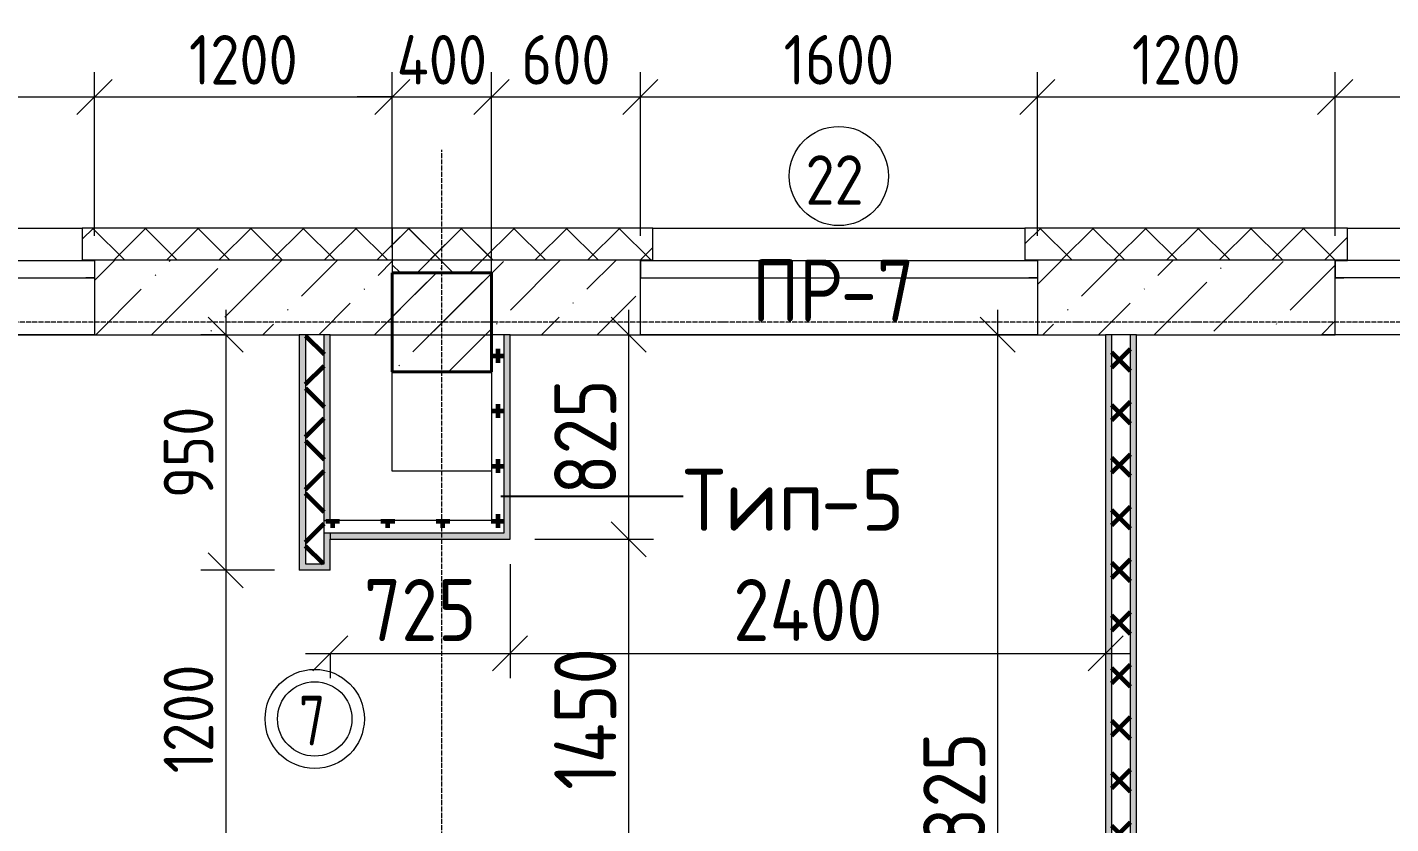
# Model space of a CAD drawing. Header units: millimetres. Extents: x -60946 to 138510, y -262288 to 24501.
# Drawn here: x -10862 to -5367, y -176846 to -173633 of the extents above; entities that cross this region are included whole.
import ezdxf

# ---------------------------------------------------------------- set-up
doc = ezdxf.new("R2010")
doc.units = ezdxf.units.MM
doc.linetypes.add('ADSK_Линия сетки', pattern=[25, 20, -2.5, 0, -2.5])
for name, color, linetype, lineweight in [('2)Тип-2', 3, 'Continuous', 60), ('2)Тип-5', 1, 'Continuous', 60), ('_ Окна', 7, 'Continuous', 18), ('Марки', 7, 'Continuous', 20), ('Марки дверей', 7, 'Continuous', 20), ('Марки окон', 7, 'Continuous', 20), ('Несущие колонны', 7, 'Continuous', 18), ('Окна', 7, 'Continuous', 9), ('Оси', 7, 'Continuous', 9), ('Перекрытие', 7, 'Continuous', 18), ('Размеры', 7, 'Continuous', 9), ('Стены внутренние', 7, 'Continuous', 18), ('Стены наружные', 7, 'Continuous', 18), ('Стены штриховка', 7, 'Continuous', 9)]:
    doc.layers.add(name, color=color, linetype=linetype, lineweight=lineweight)
doc.styles.add('GOST Common_2', font='', dxfattribs={"width": 0.9, "height": 250})
doc.styles.add('GOST Common_3', font='', dxfattribs={"width": 0.9, "height": 200})
doc.styles.add('GOST Common_4', font='', dxfattribs={"height": 250})
doc.styles.add('GOST Common_B', font='', dxfattribs={"width": 0.8, "height": 200})
doc.styles.get('GOST Common_2').set_extended_font_data('GOST Common')
doc.styles.get('GOST Common_3').set_extended_font_data('GOST Common')
doc.styles.get('GOST Common_4').set_extended_font_data('GOST Common')
doc.styles.get('GOST Common_B').set_extended_font_data('GOST Common', bold=True)
doc.dimstyles.new('ADSK_Основной_2_0_1', dxfattribs={"dimscale": 304.8, "dimtxt": 201.142999, "dimasz": 0.463911, "dimexe": 0.328084, "dimexo": 0.328084, "dimgap": 0.164042, "dimtad": 1, "dimdec": 3, "dimrnd": 0.001, "dimdsep": 46, "dimtxsty": 'GOST Common_3', "dimblk1": 'OBLIQUE', "dimblk2": 'OBLIQUE', "dimsah": 1, "dimcen": 0.09, "dimdle": 0.328084, "dimazin": 2, "dimtfac": 1, "dimtdec": 4, "dimtix": 1, "dimtmove": 1, "dimatfit": 3, "dimfxl": 1, "dimtvp": 1, "dimtolj": 1, "dimtzin": 0, "dimlwd": 20, "dimlwe": 20, "dimarcsym": 2})
doc.dimstyles.new('ADSK_Основной_2_0_2', dxfattribs={"dimscale": 304.8, "dimtxt": 201.142999, "dimasz": 0.463911, "dimexe": 0.328084, "dimexo": 0.328084, "dimgap": 0.164042, "dimtad": 1, "dimdec": 3, "dimrnd": 0.001, "dimdsep": 46, "dimtxsty": 'GOST Common_3', "dimblk1": 'OBLIQUE', "dimblk2": 'OBLIQUE', "dimsah": 1, "dimcen": 0.09, "dimdle": 0.328084, "dimazin": 2, "dimtfac": 1, "dimtdec": 4, "dimtix": 1, "dimtmove": 0, "dimatfit": 3, "dimfxl": 1, "dimtvp": 1, "dimtolj": 1, "dimtzin": 0, "dimlwd": 20, "dimlwe": 20, "dimarcsym": 2})
doc.dimstyles.new('ADSK_Основной_2_0_3', dxfattribs={"dimscale": 304.8, "dimtxt": 201.142999, "dimasz": 0.463911, "dimexe": 0.328084, "dimexo": 0.328084, "dimgap": 0.164042, "dimtad": 1, "dimdec": 3, "dimrnd": 0.001, "dimdsep": 46, "dimtxsty": 'GOST Common_2', "dimblk1": 'OBLIQUE', "dimblk2": 'OBLIQUE', "dimsah": 1, "dimcen": 0.09, "dimdle": 0.328084, "dimazin": 2, "dimtfac": 1, "dimtdec": 4, "dimtix": 1, "dimtmove": 0, "dimatfit": 3, "dimfxl": 1, "dimtvp": 1, "dimtolj": 1, "dimtzin": 0, "dimlwd": 20, "dimlwe": 20, "dimarcsym": 2})
pattern_1 = [(45, (9.36, -198628.46), (-106.066, 106.066), []), (135, (9.36, -198628.46), (-106.066, -106.066), [])]
pattern_2 = [(0, (9.36, -198628.46), (111.125, 111.125), [55.562, -166.688]), (90, (37.14, -198656.24), (-111.125, 111.125), [55.562, -166.688])]

# ---------------------------------------------------------------- blocks, each defined once
blk = doc.blocks.new('ADSK_КолоннаЖБ_Прямоугольная - 400x400 мм-1807142-Кладочный план 4-го этажа')
at = {"layer": 'Несущие колонны', "lineweight": 40}
for p, q in [((-200, 200), (200, 200)), ((-200, -200), (-200, 200)), ((200, 200), (200, -200)), ((200, -200), (-200, -200))]:
    blk.add_line(p, q, dxfattribs=at)
blk = doc.blocks.new('ОКНО L03 _2СТ_RS - ОК-5_1600х2000h-3556615-Кладочный план 4-го этажа')
at = {"layer": '_ Окна'}
for p, q in [((-838.1, 149), (761.9, 149)), ((-838.1, 149), (-838.1, 79)), ((-838.1, 149), (-833.1, 149)), ((-818.1, 149), (-38.1, 149)), ((-38.1, 149), (741.9, 149)), ((761.9, 149), (756.9, 149)), ((761.9, 149), (761.9, 79)), ((-838.1, 79), (761.9, 79)), ((-838.1, 79), (-803.1, 79)), ((-818.1, 79), (-38.1, 79)), ((-38.1, 79), (741.9, 79)), ((761.9, 79), (726.9, 79))]:
    blk.add_line(p, q, dxfattribs=at)
at = {"layer": 'Окна'}
blk.add_line((-888.1, -150), (811.9, -150), dxfattribs=at)
blk = doc.blocks.new('ОКНО L03 _2СТ_RS - ОК-5_1600х2000h-3556607-Кладочный план 4-го этажа')
at = {"layer": '_ Окна'}
for p, q in [((-838.1, -79), (761.9, -79)), ((-838.1, -149), (-838.1, -79)), ((-838.1, -79), (-803.1, -79)), ((-818.1, -79), (-38.1, -79)), ((-38.1, -79), (741.9, -79)), ((761.9, -79), (726.9, -79)), ((761.9, -149), (761.9, -79)), ((-838.1, -149), (761.9, -149)), ((-838.1, -149), (-833.1, -149)), ((-818.1, -149), (-38.1, -149)), ((-38.1, -149), (741.9, -149)), ((761.9, -149), (756.9, -149))]:
    blk.add_line(p, q, dxfattribs=at)
at = {"layer": 'Окна'}
blk.add_line((-888.1, 150), (811.9, 150), dxfattribs=at)
blk = doc.blocks.new('_Oblique')
at = {"color": 0, "linetype": 'ByBlock', "lineweight": -2}
blk.add_line((-0.5, -0.5), (0.5, 0.5), dxfattribs=at)
blk = doc.blocks.new('*D5879')
at = {"layer": 'Defpoints', "color": 0, "transparency": 16777216}
for p in [(-10590.6, -173914.7), (-12190.6, -174574.5), (-10590.6, -174574.5)]:
    blk.add_point(p, dxfattribs=at)
at = {"layer": 'Размеры', "color": 0, "lineweight": 20, "transparency": 16777216}
for p, q in [((-12190.6, -174474.5), (-12190.6, -173814.7)), ((-10590.6, -174474.5), (-10590.6, -173814.7)), ((-12290.6, -173914.7), (-10490.6, -173914.7))]:
    blk.add_line(p, q, dxfattribs=at)
at = {"layer": 'Размеры', "color": 0, "lineweight": 20, "transparency": 16777216, "xscale": 141.4, "yscale": 141.4, "zscale": 141.4, "rotation": 180}
blk.add_blockref('_Oblique', (-12190.6, -173914.7), dxfattribs=at)
at = {"layer": 'Размеры', "color": 0, "lineweight": 20, "transparency": 16777216, "xscale": 141.4, "yscale": 141.4, "zscale": 141.4}
blk.add_blockref('_Oblique', (-10590.6, -173914.7), dxfattribs=at)
at = {"layer": 'Размеры', "color": 0, "lineweight": 9, "transparency": 16777216, "insert": (-11390.6, -173764.7), "char_height": 200, "width": 560.473, "attachment_point": 5, "style": 'GOST Common_3'}
blk.add_mtext('\\A1;1600', dxfattribs=at)
blk = doc.blocks.new('*D5880')
at = {"layer": 'Defpoints', "color": 0, "transparency": 16777216}
for p in [(-9390.6, -173914.7), (-10590.6, -174574.5), (-9390.6, -174623.5)]:
    blk.add_point(p, dxfattribs=at)
at = {"layer": 'Размеры', "color": 0, "lineweight": 20, "transparency": 16777216}
for p, q in [((-10590.6, -174474.5), (-10590.6, -173814.7)), ((-9390.6, -174523.5), (-9390.6, -173814.7)), ((-10690.6, -173914.7), (-9290.6, -173914.7))]:
    blk.add_line(p, q, dxfattribs=at)
at = {"layer": 'Размеры', "color": 0, "lineweight": 20, "transparency": 16777216, "xscale": 141.4, "yscale": 141.4, "zscale": 141.4, "rotation": 180}
blk.add_blockref('_Oblique', (-10590.6, -173914.7), dxfattribs=at)
at = {"layer": 'Размеры', "color": 0, "lineweight": 20, "transparency": 16777216, "xscale": 141.4, "yscale": 141.4, "zscale": 141.4}
blk.add_blockref('_Oblique', (-9390.6, -173914.7), dxfattribs=at)
at = {"layer": 'Размеры', "color": 0, "lineweight": 9, "transparency": 16777216, "insert": (-9990.6, -173764.7), "char_height": 200, "width": 560.473, "attachment_point": 5, "style": 'GOST Common_3'}
blk.add_mtext('\\A1;1200', dxfattribs=at)
blk = doc.blocks.new('*D5881')
at = {"layer": 'Defpoints', "color": 0, "transparency": 16777216}
for p in [(-8990.6, -173914.7), (-9390.6, -174623.5), (-8990.6, -174623.5)]:
    blk.add_point(p, dxfattribs=at)
at = {"layer": 'Размеры', "color": 0, "lineweight": 20, "transparency": 16777216}
for p, q in [((-9390.6, -174523.5), (-9390.6, -173814.7)), ((-8990.6, -174523.5), (-8990.6, -173814.7)), ((-9390.6, -173914.7), (-9532, -173914.7)), ((-9390.6, -173914.7), (-8990.6, -173914.7)), ((-8990.6, -173914.7), (-8849.2, -173914.7))]:
    blk.add_line(p, q, dxfattribs=at)
at = {"layer": 'Размеры', "color": 0, "lineweight": 20, "transparency": 16777216, "xscale": 141.4, "yscale": 141.4, "zscale": 141.4}
blk.add_blockref('_Oblique', (-9390.6, -173914.7), dxfattribs=at)
at = {"layer": 'Размеры', "color": 0, "lineweight": 20, "transparency": 16777216, "xscale": 141.4, "yscale": 141.4, "zscale": 141.4, "rotation": 180}
blk.add_blockref('_Oblique', (-8990.6, -173914.7), dxfattribs=at)
at = {"layer": 'Размеры', "color": 0, "lineweight": 9, "transparency": 16777216, "insert": (-9190.6, -173764.7), "char_height": 200, "width": 474.561, "attachment_point": 5, "style": 'GOST Common_3'}
blk.add_mtext('\\A1;400', dxfattribs=at)
blk = doc.blocks.new('*D5882')
at = {"layer": 'Defpoints', "color": 0, "transparency": 16777216}
for p in [(-8390.6, -173914.7), (-8990.6, -174623.5), (-8390.6, -174574.5)]:
    blk.add_point(p, dxfattribs=at)
at = {"layer": 'Размеры', "color": 0, "lineweight": 20, "transparency": 16777216}
for p, q in [((-8990.6, -174523.5), (-8990.6, -173814.7)), ((-8390.6, -174474.5), (-8390.6, -173814.7)), ((-9090.6, -173914.7), (-8290.6, -173914.7))]:
    blk.add_line(p, q, dxfattribs=at)
at = {"layer": 'Размеры', "color": 0, "lineweight": 20, "transparency": 16777216, "xscale": 141.4, "yscale": 141.4, "zscale": 141.4, "rotation": 180}
blk.add_blockref('_Oblique', (-8990.6, -173914.7), dxfattribs=at)
at = {"layer": 'Размеры', "color": 0, "lineweight": 20, "transparency": 16777216, "xscale": 141.4, "yscale": 141.4, "zscale": 141.4}
blk.add_blockref('_Oblique', (-8390.6, -173914.7), dxfattribs=at)
at = {"layer": 'Размеры', "color": 0, "lineweight": 9, "transparency": 16777216, "insert": (-8690.6, -173764.7), "char_height": 200, "width": 454.106, "attachment_point": 5, "style": 'GOST Common_3'}
blk.add_mtext('\\A1;600', dxfattribs=at)
blk = doc.blocks.new('*D5883')
at = {"layer": 'Defpoints', "color": 0, "transparency": 16777216}
for p in [(-6790.6, -173914.7), (-8390.6, -174574.5), (-6790.6, -174574.5)]:
    blk.add_point(p, dxfattribs=at)
at = {"layer": 'Размеры', "color": 0, "lineweight": 20, "transparency": 16777216}
for p, q in [((-8390.6, -174474.5), (-8390.6, -173814.7)), ((-6790.6, -174474.5), (-6790.6, -173814.7)), ((-8490.6, -173914.7), (-6690.6, -173914.7))]:
    blk.add_line(p, q, dxfattribs=at)
at = {"layer": 'Размеры', "color": 0, "lineweight": 20, "transparency": 16777216, "xscale": 141.4, "yscale": 141.4, "zscale": 141.4, "rotation": 180}
blk.add_blockref('_Oblique', (-8390.6, -173914.7), dxfattribs=at)
at = {"layer": 'Размеры', "color": 0, "lineweight": 20, "transparency": 16777216, "xscale": 141.4, "yscale": 141.4, "zscale": 141.4}
blk.add_blockref('_Oblique', (-6790.6, -173914.7), dxfattribs=at)
at = {"layer": 'Размеры', "color": 0, "lineweight": 9, "transparency": 16777216, "insert": (-7590.6, -173764.7), "char_height": 200, "width": 560.473, "attachment_point": 5, "style": 'GOST Common_3'}
blk.add_mtext('\\A1;1600', dxfattribs=at)
blk = doc.blocks.new('*D5884')
at = {"layer": 'Defpoints', "color": 0, "transparency": 16777216}
for p in [(-5590.6, -173914.7), (-6790.6, -174574.5), (-5590.6, -174574.5)]:
    blk.add_point(p, dxfattribs=at)
at = {"layer": 'Размеры', "color": 0, "lineweight": 20, "transparency": 16777216}
for p, q in [((-6790.6, -174474.5), (-6790.6, -173814.7)), ((-5590.6, -174474.5), (-5590.6, -173814.7)), ((-6890.6, -173914.7), (-5490.6, -173914.7))]:
    blk.add_line(p, q, dxfattribs=at)
at = {"layer": 'Размеры', "color": 0, "lineweight": 20, "transparency": 16777216, "xscale": 141.4, "yscale": 141.4, "zscale": 141.4, "rotation": 180}
blk.add_blockref('_Oblique', (-6790.6, -173914.7), dxfattribs=at)
at = {"layer": 'Размеры', "color": 0, "lineweight": 20, "transparency": 16777216, "xscale": 141.4, "yscale": 141.4, "zscale": 141.4}
blk.add_blockref('_Oblique', (-5590.6, -173914.7), dxfattribs=at)
at = {"layer": 'Размеры', "color": 0, "lineweight": 9, "transparency": 16777216, "insert": (-6190.6, -173764.7), "char_height": 200, "width": 560.473, "attachment_point": 5, "style": 'GOST Common_3'}
blk.add_mtext('\\A1;1200', dxfattribs=at)
blk = doc.blocks.new('*D5885')
at = {"layer": 'Defpoints', "color": 0, "transparency": 16777216}
for p in [(-3990.6, -173914.7), (-5590.6, -174574.5), (-3990.6, -174574.5)]:
    blk.add_point(p, dxfattribs=at)
at = {"layer": 'Размеры', "color": 0, "lineweight": 20, "transparency": 16777216}
for p, q in [((-5590.6, -174474.5), (-5590.6, -173814.7)), ((-3990.6, -174474.5), (-3990.6, -173814.7)), ((-5690.6, -173914.7), (-3890.6, -173914.7))]:
    blk.add_line(p, q, dxfattribs=at)
at = {"layer": 'Размеры', "color": 0, "lineweight": 20, "transparency": 16777216, "xscale": 141.4, "yscale": 141.4, "zscale": 141.4, "rotation": 180}
blk.add_blockref('_Oblique', (-5590.6, -173914.7), dxfattribs=at)
at = {"layer": 'Размеры', "color": 0, "lineweight": 20, "transparency": 16777216, "xscale": 141.4, "yscale": 141.4, "zscale": 141.4}
blk.add_blockref('_Oblique', (-3990.6, -173914.7), dxfattribs=at)
at = {"layer": 'Размеры', "color": 0, "lineweight": 9, "transparency": 16777216, "insert": (-4790.6, -173764.7), "char_height": 200, "width": 560.473, "attachment_point": 5, "style": 'GOST Common_3'}
blk.add_mtext('\\A1;1600', dxfattribs=at)
blk = doc.blocks.new('*D6175')
at = {"layer": 'Defpoints', "color": 0, "transparency": 16777216}
for p in [(-9962, -174873.5), (-10061.9, -175823.5), (-9765.6, -175823.5)]:
    blk.add_point(p, dxfattribs=at)
at = {"layer": 'Размеры', "color": 0, "lineweight": 20, "transparency": 16777216}
for p, q in [((-10061.9, -174773.5), (-10061.9, -175923.5)), ((-10062, -174873.5), (-10161.9, -174873.5)), ((-9865.6, -175823.5), (-10161.9, -175823.5))]:
    blk.add_line(p, q, dxfattribs=at)
at = {"layer": 'Размеры', "color": 0, "lineweight": 20, "transparency": 16777216, "xscale": 141.4, "yscale": 141.4, "zscale": 141.4}
for p, rotation in [((-10061.9, -174873.5), 90), ((-10061.9, -175823.5), 270)]:
    blk.add_blockref('_Oblique', p, dxfattribs=dict(at, rotation=rotation))
at = {"layer": 'Размеры', "color": 0, "lineweight": 9, "transparency": 16777216, "insert": (-10211.9, -175348.5), "char_height": 200, "width": 454.106, "attachment_point": 5, "rotation": 90, "style": 'GOST Common_3'}
blk.add_mtext('\\A1;950', dxfattribs=at)
blk = doc.blocks.new('*D6176')
at = {"layer": 'Defpoints', "color": 0, "transparency": 16777216}
for p in [(-9765.6, -175823.5), (-10061.9, -177023.5), (-9765.6, -177023.5)]:
    blk.add_point(p, dxfattribs=at)
at = {"layer": 'Размеры', "color": 0, "lineweight": 20, "transparency": 16777216}
for p, q in [((-10061.9, -175723.5), (-10061.9, -177123.5)), ((-9865.6, -175823.5), (-10161.9, -175823.5)), ((-9865.6, -177023.5), (-10161.9, -177023.5))]:
    blk.add_line(p, q, dxfattribs=at)
at = {"layer": 'Размеры', "color": 0, "lineweight": 20, "transparency": 16777216, "xscale": 141.4, "yscale": 141.4, "zscale": 141.4}
for p, rotation in [((-10061.9, -175823.5), 90), ((-10061.9, -177023.5), 270)]:
    blk.add_blockref('_Oblique', p, dxfattribs=dict(at, rotation=rotation))
at = {"layer": 'Размеры', "color": 0, "lineweight": 9, "transparency": 16777216, "insert": (-10211.9, -176423.5), "char_height": 200, "width": 560.473, "attachment_point": 5, "rotation": 90, "style": 'GOST Common_3'}
blk.add_mtext('\\A1;1200', dxfattribs=at)
blk = doc.blocks.new('*D6419')
at = {"layer": 'Defpoints', "color": 0, "transparency": 16777216}
for p in [(-8915.6, -175698.5), (-9640.6, -176059.1), (-8915.6, -176159.1)]:
    blk.add_point(p, dxfattribs=at)
at = {"layer": 'Размеры', "color": 0, "lineweight": 20, "transparency": 16777216}
for p, q in [((-8915.6, -175798.5), (-8915.6, -176259.1)), ((-9740.6, -176159.1), (-8815.6, -176159.1)), ((-9640.6, -176159.1), (-9640.6, -176259.1))]:
    blk.add_line(p, q, dxfattribs=at)
at = {"layer": 'Размеры', "color": 0, "lineweight": 20, "transparency": 16777216, "xscale": 141.4, "yscale": 141.4, "zscale": 141.4, "rotation": 180}
blk.add_blockref('_Oblique', (-9640.6, -176159.1), dxfattribs=at)
at = {"layer": 'Размеры', "color": 0, "lineweight": 20, "transparency": 16777216, "xscale": 141.4, "yscale": 141.4, "zscale": 141.4}
blk.add_blockref('_Oblique', (-8915.6, -176159.1), dxfattribs=at)
at = {"layer": 'Размеры', "color": 0, "lineweight": 9, "transparency": 16777216, "insert": (-9278.1, -175984.1), "char_height": 250, "width": 454.106, "attachment_point": 5, "style": 'GOST Common_2'}
blk.add_mtext('\\A1;725', dxfattribs=at)
blk = doc.blocks.new('*D6420')
at = {"layer": 'Defpoints', "color": 0, "transparency": 16777216}
for p in [(-8915.6, -175698.5), (-6515.6, -176059.1), (-6515.6, -176159.1)]:
    blk.add_point(p, dxfattribs=at)
at = {"layer": 'Размеры', "color": 0, "lineweight": 20, "transparency": 16777216}
for p, q in [((-8915.6, -175798.5), (-8915.6, -176259.1)), ((-9015.6, -176159.1), (-6415.6, -176159.1)), ((-6515.6, -176159.1), (-6515.6, -176259.1))]:
    blk.add_line(p, q, dxfattribs=at)
at = {"layer": 'Размеры', "color": 0, "lineweight": 20, "transparency": 16777216, "xscale": 141.4, "yscale": 141.4, "zscale": 141.4, "rotation": 180}
blk.add_blockref('_Oblique', (-8915.6, -176159.1), dxfattribs=at)
at = {"layer": 'Размеры', "color": 0, "lineweight": 20, "transparency": 16777216, "xscale": 141.4, "yscale": 141.4, "zscale": 141.4}
blk.add_blockref('_Oblique', (-6515.6, -176159.1), dxfattribs=at)
at = {"layer": 'Размеры', "color": 0, "lineweight": 9, "transparency": 16777216, "insert": (-7715.6, -175984.1), "char_height": 250, "width": 625.93, "attachment_point": 5, "style": 'GOST Common_2'}
blk.add_mtext('\\A1;2400', dxfattribs=at)
blk = doc.blocks.new('*D6422')
at = {"layer": 'Defpoints', "color": 0, "transparency": 16777216}
for p in [(-8915.6, -175698.5), (-8437.8, -175698.5), (-8915.6, -177148.5)]:
    blk.add_point(p, dxfattribs=at)
at = {"layer": 'Размеры', "color": 0, "lineweight": 20, "transparency": 16777216}
for p, q in [((-8437.8, -177248.5), (-8437.8, -175598.5)), ((-8815.6, -175698.5), (-8337.8, -175698.5)), ((-8815.6, -177148.5), (-8337.8, -177148.5))]:
    blk.add_line(p, q, dxfattribs=at)
at = {"layer": 'Размеры', "color": 0, "lineweight": 20, "transparency": 16777216, "xscale": 141.4, "yscale": 141.4, "zscale": 141.4}
for p, rotation in [((-8437.8, -175698.5), 90), ((-8437.8, -177148.5), 270)]:
    blk.add_blockref('_Oblique', p, dxfattribs=dict(at, rotation=rotation))
at = {"layer": 'Размеры', "color": 0, "lineweight": 9, "transparency": 16777216, "insert": (-8612.8, -176423.5), "char_height": 250, "width": 580.928, "attachment_point": 5, "rotation": 90, "style": 'GOST Common_2'}
blk.add_mtext('\\A1;1450', dxfattribs=at)
blk = doc.blocks.new('*D6423')
at = {"layer": 'Defpoints', "color": 0, "transparency": 16777216}
for p in [(-8537.7, -174873.5), (-8437.8, -174873.5), (-8915.6, -175698.5)]:
    blk.add_point(p, dxfattribs=at)
at = {"layer": 'Размеры', "color": 0, "lineweight": 20, "transparency": 16777216}
for p, q in [((-8437.8, -175798.5), (-8437.8, -174773.5)), ((-8437.7, -174873.5), (-8337.8, -174873.5)), ((-8815.6, -175698.5), (-8337.8, -175698.5))]:
    blk.add_line(p, q, dxfattribs=at)
at = {"layer": 'Размеры', "color": 0, "lineweight": 20, "transparency": 16777216, "xscale": 141.4, "yscale": 141.4, "zscale": 141.4}
for p, rotation in [((-8437.8, -174873.5), 90), ((-8437.8, -175698.5), 270)]:
    blk.add_blockref('_Oblique', p, dxfattribs=dict(at, rotation=rotation))
at = {"layer": 'Размеры', "color": 0, "lineweight": 9, "transparency": 16777216, "insert": (-8612.8, -175286), "char_height": 250, "width": 454.106, "attachment_point": 5, "rotation": 90, "style": 'GOST Common_2'}
blk.add_mtext('\\A1;825', dxfattribs=at)
blk = doc.blocks.new('*D6426')
at = {"layer": 'Defpoints', "color": 0, "transparency": 16777216}
for p in [(-7050.5, -174873.5), (-6950.5, -174873.5), (-6515.6, -178698.5)]:
    blk.add_point(p, dxfattribs=at)
at = {"layer": 'Размеры', "color": 0, "lineweight": 20, "transparency": 16777216}
for p, q in [((-6950.5, -178798.5), (-6950.5, -174773.5)), ((-6950.5, -174873.5), (-6850.5, -174873.5)), ((-6615.6, -178698.5), (-7050.5, -178698.5))]:
    blk.add_line(p, q, dxfattribs=at)
at = {"layer": 'Размеры', "color": 0, "lineweight": 20, "transparency": 16777216, "xscale": 141.4, "yscale": 141.4, "zscale": 141.4}
for p, rotation in [((-6950.5, -174873.5), 90), ((-6950.5, -178698.5), 270)]:
    blk.add_blockref('_Oblique', p, dxfattribs=dict(at, rotation=rotation))
at = {"layer": 'Размеры', "color": 0, "lineweight": 9, "transparency": 16777216, "insert": (-7125.5, -176786), "char_height": 250, "width": 605.475, "attachment_point": 5, "rotation": 90, "style": 'GOST Common_2'}
blk.add_mtext('\\A1;3825', dxfattribs=at)
blk = doc.blocks.new('М_двери1 - Марка экземпляра 2-3719212-Кладочный план 4-го этажа')
at = {"layer": 'Марки дверей'}
for radius in [2, 1.5]:
    blk.add_circle((0, 0), radius, dxfattribs=at)
blk = doc.blocks.new('М_окна1 - Маркировка типоразмера-1510237-Кладочный план 4-го этажа')
at = {"layer": 'Марки окон'}
blk.add_circle((0, 0), 2, dxfattribs=at)

msp = doc.modelspace()

# ---------------------------------------------------------------- hatches: boundary and pattern name
at = {"layer": '2)Тип-2'}
h = msp.add_hatch(color=256, dxfattribs=at)
h.paths.add_polyline_path([(-9740.6385, -195798.4914), (-9740.6385, -194748.4914), (-9765.6385, -194748.4914), (-9765.6385, -195798.4914)])
h.paths.add_polyline_path([(-9765.6385, -193648.4914), (-9740.6385, -193648.4914), (-9740.6385, -191623.4914), (-9765.6385, -191623.4914), (-9765.6385, -192270.5967)])
h.paths.add_polyline_path([(-9740.6385, -190523.4914), (-9740.6385, -187868.4914), (-9765.6385, -187868.4914), (-9765.6385, -190523.4914)])
h.paths.add_polyline_path([(-9740.6385, -186718.4914), (-9740.6385, -186563.4914), (-9765.6385, -186563.4914), (-9765.6385, -186718.4914)])
h.paths.add_polyline_path([(-9740.6385, -186013.4914), (-9740.6385, -185873.4914), (-9765.6385, -185873.4914), (-9765.6385, -186013.4914)])
h.paths.add_polyline_path([(-9740.6385, -185223.4914), (-9740.6385, -184728.4914), (-9765.6385, -184728.4914), (-9765.6385, -185223.4914)])
h.paths.add_polyline_path([(-9740.6385, -184068.4914), (-9740.6385, -182073.4914), (-9765.6385, -182073.4914), (-9765.6385, -184068.4914)])
h.paths.add_polyline_path([(-9765.6385, -180923.4914), (-9740.6385, -180923.4914), (-9740.6385, -177048.4914), (-9765.6385, -177048.4914), (-9765.6385, -179571.0407)])
h.paths.add_polyline_path([(-9765.6385, -175798.4914), (-9740.6385, -175798.4914), (-9740.6385, -174873.4914), (-9765.6385, -174873.4914), (-9765.6385, -175337.8553)])
h = msp.add_hatch(color=256, dxfattribs=at)
h.paths.add_polyline_path([(-9640.6385, -195698.4914), (-9640.6385, -195073.4914), (-9665.6385, -195073.4914), (-9665.6385, -195698.4914)])
h.paths.add_polyline_path([(-9665.6385, -195023.4914), (-9640.6385, -195023.4914), (-9640.6385, -194723.4914), (-9765.6385, -194723.4914), (-9765.6385, -194748.4914), (-9665.6385, -194748.4914)])
h.paths.add_polyline_path([(-9640.6385, -193673.4914), (-9640.6385, -192448.4914), (-9665.6385, -192448.4914), (-9665.6385, -193648.4914), (-9765.6385, -193648.4914), (-9765.6385, -193673.4914)])
h.paths.add_polyline_path([(-9665.6385, -192373.4914), (-9640.6385, -192373.4914), (-9640.6385, -191598.4914), (-9765.6385, -191598.4914), (-9765.6385, -191623.4914), (-9665.6385, -191623.4914), (-9665.6385, -192270.5967)])
h.paths.add_polyline_path([(-9765.6385, -190548.4914), (-9640.6385, -190548.4914), (-9640.6385, -189473.4914), (-9665.6385, -189473.4914), (-9665.6385, -190523.4914), (-9765.6385, -190523.4914)])
h.paths.add_polyline_path([(-9665.6385, -189423.4914), (-9640.6385, -189423.4914), (-9640.6385, -189123.4914), (-9665.6385, -189123.4914)])
h.paths.add_polyline_path([(-9640.6385, -189048.4914), (-9640.6385, -188018.4914), (-9665.6385, -188018.4914), (-9665.6385, -189048.4914)])
h.paths.add_polyline_path([(-9665.6385, -187968.4914), (-9640.6385, -187968.4914), (-9640.6385, -187843.4914), (-9765.6385, -187843.4914), (-9765.6385, -187868.4914), (-9665.6385, -187868.4914)])
h.paths.add_polyline_path([(-9640.6385, -186743.4914), (-9640.6385, -186618.4914), (-9665.6385, -186618.4914), (-9665.6385, -186718.4914), (-9765.6385, -186718.4914), (-9765.6385, -186743.4914)])
h.paths.add_polyline_path([(-9665.6385, -186568.4914), (-9640.6385, -186568.4914), (-9640.6385, -186538.4914), (-9765.6385, -186538.4914), (-9765.6385, -186563.4914), (-9665.6385, -186563.4914)])
h.paths.add_polyline_path([(-9765.6385, -186038.4914), (-9640.6385, -186038.4914), (-9640.6385, -185963.4914), (-9665.6385, -185963.4914), (-9665.6385, -186013.4914), (-9765.6385, -186013.4914)])
h.paths.add_polyline_path([(-9640.6385, -185913.4914), (-9640.6385, -185848.4914), (-9765.6385, -185848.4914), (-9765.6385, -185873.4914), (-9665.6385, -185873.4914), (-9665.6385, -185913.4914)])
h.paths.add_polyline_path([(-9640.6385, -185248.4914), (-9640.6385, -185173.4914), (-9665.6385, -185173.4914), (-9665.6385, -185223.4914), (-9765.6385, -185223.4914), (-9765.6385, -185248.4914)])
h.paths.add_polyline_path([(-9640.6385, -185123.4914), (-9640.6385, -184728.4914), (-9665.6385, -184728.4914), (-9665.6385, -185123.4914)])
h.paths.add_polyline_path([(-9665.6385, -184068.4914), (-9640.6385, -184068.4914), (-9640.6385, -182273.4914), (-9665.6385, -182273.4914), (-9665.6385, -183804.226)])
h.paths.add_polyline_path([(-9640.6385, -182223.4914), (-9640.6385, -182048.4914), (-9765.6385, -182048.4914), (-9765.6385, -182073.4914), (-9665.6385, -182073.4914), (-9665.6385, -182223.4914)])
h.paths.add_polyline_path([(-9765.6385, -180948.4914), (-9640.6385, -180948.4914), (-9640.6385, -180773.4914), (-9665.6385, -180773.4914), (-9665.6385, -180923.4914), (-9765.6385, -180923.4914)])
h.paths.add_polyline_path([(-9665.6385, -180723.4914), (-9640.6385, -180723.4914), (-9640.6385, -177223.4914), (-9665.6385, -177223.4914), (-9665.6385, -179571.0407)])
h.paths.add_polyline_path([(-9665.6385, -177173.4914), (-9640.6385, -177173.4914), (-9640.6385, -177023.4914), (-9765.6385, -177023.4914), (-9765.6385, -177048.4914), (-9665.6385, -177048.4914)])
h.paths.add_polyline_path([(-9765.6385, -175823.4914), (-9640.6385, -175823.4914), (-9640.6385, -175673.4914), (-9665.6385, -175673.4914), (-9665.6385, -175798.4914), (-9765.6385, -175798.4914)])
h.paths.add_polyline_path([(-9640.6385, -175623.4914), (-9640.6385, -174873.4914), (-9665.6385, -174873.4914), (-9665.6385, -175623.4914)])
h = msp.add_hatch(dxfattribs=at)
h.set_pattern_fill('FP_4', color=256, style=0, pattern_type=2)
h.set_pattern_definition(pattern_1)
h.paths.add_polyline_path([(-9740.6385, -195773.4914), (-9665.6385, -195773.4914), (-9665.6385, -194748.4914), (-9740.6385, -194748.4914), (-9740.6385, -195092.7203)])
h.paths.add_polyline_path([(-9665.6385, -193648.4914), (-9665.6385, -191623.4914), (-9740.6385, -191623.4914), (-9740.6385, -193648.4914)])
h.paths.add_polyline_path([(-9740.6385, -190523.4914), (-9665.6385, -190523.4914), (-9665.6385, -187868.4914), (-9740.6385, -187868.4914), (-9740.6385, -189448.4731)])
h.paths.add_polyline_path([(-9740.6385, -186718.4914), (-9665.6385, -186718.4914), (-9665.6385, -186563.4914), (-9740.6385, -186563.4914), (-9740.6385, -186626.3496)])
h.paths.add_polyline_path([(-9665.6385, -186013.4914), (-9665.6385, -185873.4914), (-9740.6385, -185873.4914), (-9740.6385, -186013.4914)])
h.paths.add_polyline_path([(-9665.6385, -185223.4914), (-9665.6385, -184728.4914), (-9740.6385, -184728.4914), (-9740.6385, -185223.4914)])
h.paths.add_polyline_path([(-9740.6385, -184068.4914), (-9665.6385, -184068.4914), (-9665.6385, -182073.4914), (-9740.6385, -182073.4914), (-9740.6385, -183804.226)])
h.paths.add_polyline_path([(-9740.6385, -180923.4914), (-9665.6385, -180923.4914), (-9665.6385, -177048.4914), (-9740.6385, -177048.4914), (-9740.6385, -179571.0407)])
h.paths.add_polyline_path([(-9665.6385, -175798.4914), (-9665.6385, -174873.4914), (-9740.6385, -174873.4914), (-9740.6385, -175798.4914)])
h = msp.add_hatch(color=256, dxfattribs=at)
h.paths.add_polyline_path([(-6390.6385, -180673.4914), (-6390.6385, -179898.4914), (-6515.6385, -179898.4914), (-6515.6385, -179923.4914), (-6415.6385, -179923.4914), (-6415.6385, -180673.4914)])
h.paths.add_polyline_path([(-6515.6385, -178698.4914), (-6390.6385, -178698.4914), (-6390.6385, -174873.4914), (-6415.6385, -174873.4914), (-6415.6385, -178673.4914), (-6515.6385, -178673.4914)])
h = msp.add_hatch(color=256, dxfattribs=at)
h.paths.add_polyline_path([(-6490.6385, -180673.4914), (-6490.6385, -179923.4914), (-6515.6385, -179923.4914), (-6515.6385, -180673.4914)])
h.paths.add_polyline_path([(-6515.6385, -178673.4914), (-6490.6385, -178673.4914), (-6490.6385, -174873.4914), (-6515.6385, -174873.4914), (-6515.6385, -178159.9789)])
h = msp.add_hatch(dxfattribs=at)
h.set_pattern_fill('FP_4', color=256, style=0, pattern_type=2)
h.set_pattern_definition(pattern_1)
h.paths.add_polyline_path([(-6490.6385, -180698.4914), (-6415.6385, -180698.4914), (-6415.6385, -179923.4914), (-6490.6385, -179923.4914), (-6490.6385, -180673.4914)])
h.paths.add_polyline_path([(-6415.6385, -178673.4914), (-6415.6385, -174873.4914), (-6490.6385, -174873.4914), (-6490.6385, -178673.4914)])
at = {"layer": '2)Тип-5', "true_color": 0xd50000}
h = msp.add_hatch(dxfattribs=at)
h.set_pattern_fill('FP_7', color=12, style=0, pattern_type=2)
h.set_pattern_definition(pattern_2)
h.paths.add_polyline_path([(-8940.6385, -175623.4914), (-8940.6385, -174873.4914), (-8990.6385, -174873.4914), (-8990.6385, -175623.4914)])
for points in [[(-8915.6385, -175673.4914), (-8915.6385, -174873.4914), (-8940.6385, -174873.4914), (-8940.6385, -175673.4914)], [(-8915.6385, -175698.4914), (-8915.6385, -175673.4914), (-9640.6385, -175673.4914), (-9640.6385, -175698.4914)]]:
    msp.add_hatch(color=12, dxfattribs=at).paths.add_polyline_path(points)
h = msp.add_hatch(dxfattribs=at)
h.set_pattern_fill('FP_7', color=12, style=0, pattern_type=2)
h.set_pattern_definition(pattern_2)
h.paths.add_polyline_path([(-9665.6385, -175673.4914), (-8940.6385, -175673.4914), (-8940.6385, -175623.4914), (-9665.6385, -175623.4914)])
at = {"layer": 'Несущие колонны', "lineweight": 9}
h = msp.add_hatch(dxfattribs=at)
h.set_pattern_fill('FP_1', color=256, style=0, pattern_type=2)
h.set_pattern_definition([(45, (9.36, -198628.46), (-224.5064, 224.5064), []), (45, (233.87, -198628.46), (-224.5064, 224.5064), [396.875, -79.375, 3.353, -76.022])])
h.paths.add_polyline_path([(-9390.6385, -175023.4914), (-8990.6385, -175023.4914), (-8990.6385, -174623.4914), (-9390.6385, -174623.4914)])
at = {"layer": 'Стены внутренние', "lineweight": 9}
h = msp.add_hatch(dxfattribs=at)
h.set_pattern_fill('FP_2', color=256, style=0, pattern_type=2)
h.set_pattern_definition([(45, (9.36, -198628.46), (84.18955, 308.69595), [396.875, -79.375, 3.353, -76.022])])
h.paths.add_polyline_path([(-6390.6385, -174873.4914), (-5590.6385, -174873.4914), (-5590.6385, -174574.4914), (-6790.6385, -174574.4914), (-6790.6385, -174873.4914), (-6415.6385, -174873.4914)])
h.paths.add_polyline_path([(-3990.6385, -174873.4914), (-2940.6385, -174873.4914), (-2940.6385, -174573.4914), (-3990.6385, -174574.4914)])
h.paths.add_polyline_path([(-10590.6385, -174873.4914), (-8390.6385, -174873.4914), (-8390.6385, -174574.4914), (-10590.6385, -174574.4914)])
h.paths.add_polyline_path([(-12190.6385, -174873.4914), (-12190.6385, -174574.4914), (-14390.6385, -174574.4914), (-14390.6385, -174873.4914), (-13205.6259, -174873.4914)])
h.paths.add_polyline_path([(-15990.6385, -174873.4914), (-15990.6385, -174574.4914), (-17190.6385, -174574.4914), (-17190.6385, -174873.4914), (-16065.6385, -174873.4914)])
h.paths.add_polyline_path([(-19390.6385, -174873.4914), (-18790.6385, -174873.4914), (-18790.6385, -174574.4914), (-19390.6385, -174573.4914)])
at = {"layer": 'Стены наружные', "lineweight": 9}
h = msp.add_hatch(dxfattribs=at)
h.set_pattern_fill('FP_4', color=256, style=0, pattern_type=2)
h.set_pattern_definition(pattern_1)
h.paths.add_polyline_path([(-4040.6385, -174573.4914), (-2810.6385, -174573.4914), (-2810.6385, -174443.4914), (-4040.6385, -174443.4914)])
h.paths.add_polyline_path([(-5540.6385, -174573.4914), (-5540.6385, -174443.4914), (-6840.6385, -174443.4914), (-6840.6385, -174573.4914), (-6605.294, -174573.4914)])
h.paths.add_polyline_path([(-13205.6259, -174573.4914), (-12140.6385, -174573.4914), (-12140.6385, -174443.4914), (-14440.6385, -174443.4914), (-14440.6385, -174573.4914)])
h.paths.add_polyline_path([(-10640.6385, -174573.4914), (-8340.6385, -174573.4914), (-8340.6385, -174443.4914), (-10640.6385, -174443.4914)])
h.paths.add_polyline_path([(-17240.6385, -174573.4914), (-15940.6385, -174573.4914), (-15940.6385, -174443.4914), (-17240.6385, -174443.4914)])
h.paths.add_polyline_path([(-18740.6385, -174573.4914), (-18740.6385, -174443.4914), (-19390.6385, -174443.8914), (-19390.6385, -174573.4914)])
h = msp.add_hatch(dxfattribs=at)
h.set_pattern_fill('FP_4', color=256, style=0, pattern_type=2)
h.set_pattern_definition(pattern_1)
h.paths.add_polyline_path([(-9390.6385, -174623.8914), (-8990.6385, -174623.8914), (-8990.6385, -174443.8914), (-9390.6385, -174443.8914)])

# ---------------------------------------------------------------- linework, layer by layer
at = {"layer": '2)Тип-5', "lineweight": 25}
msp.add_line((-8953.1385, -175525.5082), (-8218.7387, -175525.5082), dxfattribs=at)
at = {"layer": 'Несущие колонны', "lineweight": 9}
for p, q in [((-8990.6385, -174623.4914), (-9390.6385, -174623.4914)), ((-9390.6385, -174623.4914), (-9390.6385, -175023.4914)), ((-8990.6385, -175023.4914), (-8990.6385, -174623.4914)), ((-9390.6385, -175023.4914), (-8990.6385, -175023.4914))]:
    msp.add_line(p, q, dxfattribs=at)
at = {"layer": 'Оси', "linetype": 'ADSK_Линия сетки', "lineweight": 5}
for p, q in [((-9190.6385, -209602.3427), (-9190.6385, -174127.5463)), ((-2488.0423, -174823.4914), (-25230.7352, -174823.4914))]:
    msp.add_line(p, q, dxfattribs=at)
at = {"layer": 'Перекрытие'}
for p, q in [((-9390.6385, -175423.4914), (-9390.6385, -175023.4914)), ((-8990.6385, -175423.4914), (-9390.6385, -175423.4914))]:
    msp.add_line(p, q, dxfattribs=at)
at = {"layer": 'Стены внутренние', "lineweight": 5}
for p, q in [((-10640.6385, -174573.4914), (-10640.6385, -174574.4914)), ((-8340.6385, -174574.4914), (-8340.6385, -174573.4914)), ((-6840.6385, -174573.4914), (-6840.6385, -174574.4914)), ((-5540.6385, -174574.4914), (-5540.6385, -174573.4914)), ((-10640.6385, -174574.4914), (-10590.6385, -174574.4914)), ((-10590.6385, -174574.4914), (-10590.6385, -174873.4914)), ((-8390.6385, -174873.4914), (-8390.6385, -174574.4914)), ((-8390.6385, -174574.4914), (-8340.6385, -174574.4914)), ((-6840.6385, -174574.4914), (-6790.6385, -174574.4914)), ((-6790.6385, -174574.4914), (-6790.6385, -174873.4914)), ((-5590.6385, -174873.4914), (-5590.6385, -174574.4914)), ((-5590.6385, -174574.4914), (-5540.6385, -174574.4914)), ((-10590.6385, -174873.4914), (-12190.6385, -174873.4914)), ((-10590.6385, -174873.4914), (-9765.6385, -174873.4914)), ((-9765.6385, -174873.4914), (-9765.6385, -175823.4914)), ((-9640.6385, -174873.4914), (-8990.6385, -174873.4914)), ((-9640.6385, -175623.4914), (-9640.6385, -174873.4914)), ((-8990.6385, -174873.4914), (-8990.6385, -175623.4914)), ((-8915.6385, -174873.4914), (-8390.6385, -174873.4914)), ((-8915.6385, -175698.4914), (-8915.6385, -174873.4914)), ((-6790.6385, -174873.4914), (-8390.6385, -174873.4914)), ((-6790.6385, -174873.4914), (-6515.6385, -174873.4914)), ((-6515.6385, -174873.4914), (-6515.6385, -178698.4914)), ((-6390.6385, -174873.4914), (-5590.6385, -174873.4914)), ((-6390.6385, -178698.4914), (-6390.6385, -174873.4914)), ((-3990.6385, -174873.4914), (-5590.6385, -174873.4914)), ((-8990.6385, -175623.4914), (-9640.6385, -175623.4914)), ((-9640.6385, -175823.4914), (-9640.6385, -175698.4914)), ((-9640.6385, -175698.4914), (-8915.6385, -175698.4914)), ((-9640.6385, -175823.4914), (-9765.6385, -175823.4914))]:
    msp.add_line(p, q, dxfattribs=at)
at = {"layer": 'Стены наружные', "lineweight": 9}
for p, q in [((-12140.6385, -174443.4914), (-10640.6385, -174443.4914)), ((-8340.6385, -174443.4914), (-10640.6385, -174443.4914)), ((-10640.6385, -174443.4914), (-10640.6385, -174573.4914)), ((-8990.6385, -174443.8914), (-9390.6385, -174443.8914)), ((-9390.6385, -174443.8914), (-9390.6385, -174623.8914)), ((-8990.6385, -174623.8914), (-8990.6385, -174443.8914)), ((-8340.6385, -174573.4914), (-8340.6385, -174443.4914)), ((-8340.6385, -174443.4914), (-6840.6385, -174443.4914)), ((-5540.6385, -174443.4914), (-6840.6385, -174443.4914)), ((-6840.6385, -174443.4914), (-6840.6385, -174573.4914)), ((-5540.6385, -174573.4914), (-5540.6385, -174443.4914)), ((-5540.6385, -174443.4914), (-4040.6385, -174443.4914)), ((-9390.6385, -174623.8914), (-8990.6385, -174623.8914))]:
    msp.add_line(p, q, dxfattribs=at)
at = {"layer": 'Стены штриховка', "lineweight": 9}
for p, q in [((-8340.6385, -174573.4914), (-10640.6385, -174573.4914)), ((-5540.6385, -174573.4914), (-6840.6385, -174573.4914)), ((-9640.6385, -174873.4914), (-9765.6385, -174873.4914)), ((-9740.6385, -174873.4914), (-9740.6385, -175798.4914)), ((-9665.6385, -175798.4914), (-9665.6385, -174873.4914)), ((-8915.6385, -174873.4914), (-8990.6385, -174873.4914)), ((-8940.6385, -174873.4914), (-8940.6385, -175673.4914)), ((-6390.6385, -174873.4914), (-6515.6385, -174873.4914)), ((-6490.6385, -178673.4914), (-6490.6385, -174873.4914)), ((-6415.6385, -178673.4914), (-6415.6385, -174873.4914)), ((-9665.6385, -175623.4914), (-9640.6385, -175623.4914)), ((-8940.6385, -175673.4914), (-9665.6385, -175673.4914)), ((-9640.6385, -175673.4914), (-9640.6385, -175698.4914)), ((-9740.6385, -175798.4914), (-9665.6385, -175798.4914))]:
    msp.add_line(p, q, dxfattribs=at)

# ---------------------------------------------------------------- block references
at = {"layer": 'Марки дверей', "xscale": 99.99999999999993, "yscale": 99.99999999999993, "zscale": 99.99999999999993}
msp.add_blockref('М_двери1 - Марка экземпляра 2-3719212-Кладочный план 4-го этажа', (-9703.1385, -176423.4914), dxfattribs=at)
at = {"layer": 'Марки окон', "lineweight": 9, "xscale": 99.99999999999993, "yscale": 99.99999999999993, "zscale": 99.99999999999993}
msp.add_blockref('М_окна1 - Маркировка типоразмера-1510237-Кладочный план 4-го этажа', (-7590.6385, -174233.4914), dxfattribs=at)
at = {"layer": 'Несущие колонны', "lineweight": 40, "rotation": 89.9999999999999}
msp.add_blockref('ADSK_КолоннаЖБ_Прямоугольная - 400x400 мм-1807142-Кладочный план 4-го этажа', (-9190.6385, -174823.4914), dxfattribs=at)
at = {"layer": 'Окна'}
for p in [(-11352.5385, -174723.4914), (-7552.5385, -174723.4914)]:
    msp.add_blockref('ОКНО L03 _2СТ_RS - ОК-5_1600х2000h-3556615-Кладочный план 4-го этажа', p, dxfattribs=at)
at = {"layer": 'Окна', "lineweight": 9, "rotation": 180}
msp.add_blockref('ОКНО L03 _2СТ_RS - ОК-5_1600х2000h-3556607-Кладочный план 4-го этажа', (-4828.7385, -174723.4914), dxfattribs=at)

# ---------------------------------------------------------------- texts
at = {"layer": '2)Тип-5', "color": 116, "lineweight": 9, "true_color": 0x008040, "char_height": 250, "attachment_point": 1, "style": 'GOST Common_4'}
for s, insert, width in [('Тип', (-8218.7387, -175414.5811), 673.4175), ('-5', (-7663.1137, -175414.5811), 432.91125)]:
    msp.add_mtext(s, dxfattribs=dict(at, insert=insert, width=width))
at = {"layer": 'Марки', "lineweight": 9, "char_height": 250, "attachment_point": 1, "style": 'GOST Common_2'}
for s, insert, width in [('ПР', (-7940.5693, -174570.5103), 432.91125), ('-7', (-7583.3818, -174570.5103), 389.620125)]:
    msp.add_mtext(s, dxfattribs=dict(at, insert=insert, width=width))
at = {"layer": 'Марки дверей', "lineweight": 5, "insert": (-9767.1959, -176329.8325), "char_height": 200, "width": 147.5105, "attachment_point": 1, "style": 'GOST Common_B'}
msp.add_mtext('\\fGOST Common|b1|i0|c204|p34|;\\W.8;7', dxfattribs=at)
at = {"layer": 'Марки окон', "lineweight": 5, "insert": (-7725.1959, -174149.7061), "char_height": 200, "width": 317.46825, "attachment_point": 1, "style": 'GOST Common_3'}
msp.add_mtext('22', dxfattribs=at)

# ---------------------------------------------------------------- dimensions: what is measured, and where the dimension line sits
at = {"layer": 'Размеры', "lineweight": 9}
for base, p1, p2, dimstyle, override, picture, middle in [((-10590.6385, -173914.6521), (-12190.6385, -174574.4914), (-10590.6385, -174574.4914), 'ADSK_Основной_2_0_1', {"dimpost": '<>', "dimfxl": 1600}, '*D5879', (-11390.6385, -173764.6521)), ((-9390.6385, -173914.6521), (-10590.6385, -174574.4914), (-9390.6385, -174623.4914), 'ADSK_Основной_2_0_1', {"dimpost": '<>', "dimfxl": 1201}, '*D5880', (-9990.6385, -173764.6521)), ((-8990.6385, -173914.6521), (-9390.6385, -174623.4914), (-8990.6385, -174623.4914), 'ADSK_Основной_2_0_1', {"dimpost": '<>', "dimfxl": 400}, '*D5881', (-9190.6385, -173764.6521)), ((-8390.6385, -173914.6521), (-8990.6385, -174623.4914), (-8390.6385, -174574.4914), 'ADSK_Основной_2_0_1', {"dimpost": '<>', "dimfxl": 601.997508}, '*D5882', (-8690.6385, -173764.6521)), ((-6790.6385, -173914.6521), (-8390.6385, -174574.4914), (-6790.6385, -174574.4914), 'ADSK_Основной_2_0_1', {"dimpost": '<>', "dimfxl": 1600}, '*D5883', (-7590.6385, -173764.6521)), ((-5590.6385, -173914.6521), (-6790.6385, -174574.4914), (-5590.6385, -174574.4914), 'ADSK_Основной_2_0_1', {"dimpost": '<>', "dimfxl": 1200}, '*D5884', (-6190.6385, -173764.6521)), ((-3990.6385, -173914.6521), (-5590.6385, -174574.4914), (-3990.6385, -174574.4914), 'ADSK_Основной_2_0_1', {"dimpost": '<>', "dimfxl": 1600}, '*D5885', (-4790.6385, -173764.6521)), ((-8915.6385, -176159.085), (-9640.6385, -176059.1001), (-8915.6385, -175698.4914), 'ADSK_Основной_2_0_3', {"dimpost": '<>', "dimfxl": 809.730607}, '*D6419', (-9278.1385, -175984.085)), ((-6515.6385, -176159.085), (-8915.6385, -175698.4914), (-6515.6385, -176059.1001), 'ADSK_Основной_2_0_3', {"dimpost": '<>', "dimfxl": 2426.940184}, '*D6420', (-7715.6385, -175984.085))]:
    dim = msp.add_linear_dim(base=base, p1=p1, p2=p2, dimstyle=dimstyle, override=override, dxfattribs=at)
    dim.commit()
    dim.dimension.update_dxf_attribs({"geometry": picture, "text_midpoint": middle})
for base, p1, p2, dimstyle, override, picture, middle in [((-10061.9379, -175823.4914), (-9961.953, -174873.4914), (-9765.6385, -175823.4914), 'ADSK_Основной_2_0_2', {"dimpost": '<>', "dimfxl": 970.071853}, '*D6175', (-10211.9379, -175348.4914)), ((-8437.7506, -174873.4914), (-8915.6385, -175698.4914), (-8537.7355, -174873.4914), 'ADSK_Основной_2_0_3', {"dimpost": '<>', "dimfxl": 907.433582}, '*D6423', (-8612.7506, -175285.9914)), ((-6950.5455, -174873.4914), (-6515.6385, -178698.4914), (-7050.5304, -174873.4914), 'ADSK_Основной_2_0_3', {"dimpost": '<>', "dimfxl": 3862.218835}, '*D6426', (-7125.5455, -176785.9914)), ((-8437.7506, -175698.4914), (-8915.6385, -177148.4914), (-8915.6385, -175698.4914), 'ADSK_Основной_2_0_3', {"dimpost": '<>', "dimfxl": 1450}, '*D6422', (-8612.7506, -176423.4914)), ((-10061.9379, -177023.4914), (-9765.6385, -175823.4914), (-9765.6385, -177023.4914), 'ADSK_Основной_2_0_2', {"dimpost": '<>', "dimfxl": 1200}, '*D6176', (-10211.9379, -176423.4914))]:
    dim = msp.add_linear_dim(base=base, p1=p1, p2=p2, angle=90, dimstyle=dimstyle, override=override, dxfattribs=at)
    dim.commit()
    dim.dimension.update_dxf_attribs({"geometry": picture, "text_midpoint": middle})

doc.saveas('drawing.dxf')
